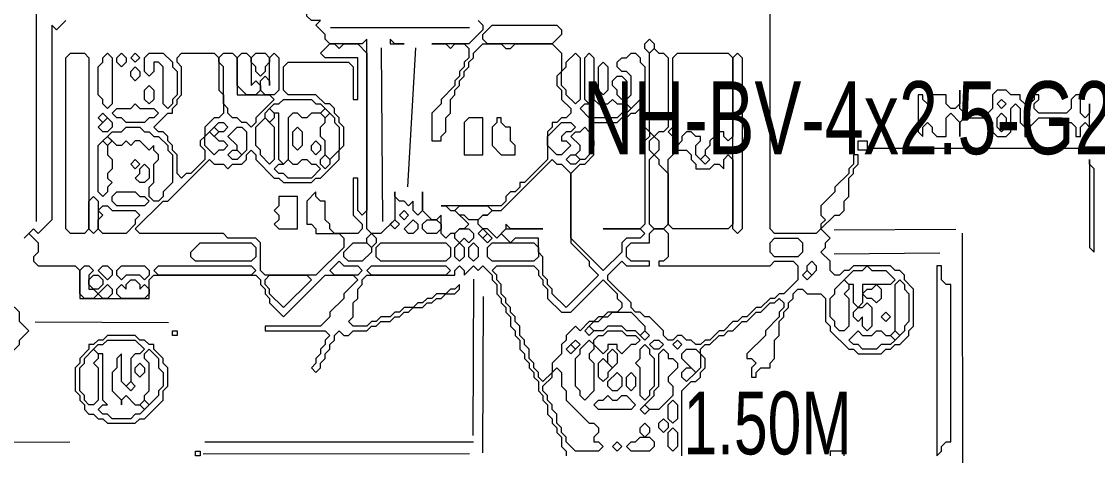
# Model space of a CAD drawing. Extents: x 10 to 1981, y 11 to 1392.
# Drawn here: x 1271.4 to 1503.7, y 597 to 690.8 of the extents above; entities that cross this region are included whole.
import ezdxf

# ---------------------------------------------------------------- set-up
doc = ezdxf.new("R2010")
doc.units = 0
for name, color, linetype, lineweight in [('OCR_TEXT', 6, 'Continuous', 0), ('TRACE_CURVE', 6, 'Continuous', 0), ('TRACE_STRAIGHT', 5, 'Continuous', 0), ('TRACE_TEXT_SYMBOL', 6, 'Continuous', 0)]:
    doc.layers.add(name, color=color, linetype=linetype, lineweight=lineweight)
doc.styles.add('wqy-unicode', font='wqy-unicode.lff')

msp = doc.modelspace()

# ---------------------------------------------------------------- linework, layer by layer
at = {"layer": 'TRACE_CURVE', "color": 6}
for points in [[(1346, 646), (1346, 687), (1345, 686), (1338, 686), (1337, 687), (1337, 688), (1335, 690), (1336, 691), (1334, 691), (1333, 692), (1333, 704)], [(1451, 658), (1451, 659), (1452, 660), (1452, 662), (1451, 662), (1451, 660), (1450, 659), (1450, 658), (1447, 655), (1447, 654), (1444, 651), (1444, 649), (1445, 648), (1444, 647), (1444, 646), (1443, 645), (1434, 645), (1433, 646), (1433, 699)], [(1281, 691), (1279, 689), (1278, 690), (1278, 648), (1275, 645), (1274, 646), (1272, 644), (1273, 645), (1275, 643), (1275, 641), (1274, 640), (1274, 639), (1275, 638), (1283, 638), (1284, 637), (1284, 631), (1299, 631), (1299, 635), (1300, 636), (1322, 636), (1323, 635), (1323, 634)], [(1370, 691), (1371, 690), (1371, 689), (1368, 686), (1360, 686), (1363, 686), (1364, 685), (1365, 686), (1367, 686), (1368, 685), (1368, 683), (1367, 682), (1367, 681), (1366, 680), (1366, 679), (1365, 678), (1365, 677), (1362, 674), (1362, 673), (1360, 671), (1360, 665), (1362, 665), (1362, 666), (1363, 667), (1363, 670), (1364, 671), (1364, 674), (1365, 675), (1365, 676), (1366, 677), (1366, 678), (1367, 679)], [(1338, 686), (1339, 686), (1340, 685), (1341, 686), (1344, 686), (1346, 684), (1346, 650), (1345, 649), (1344, 650), (1344, 657), (1343, 657), (1343, 649), (1345, 647), (1345, 646), (1344, 645), (1339, 645), (1338, 646), (1338, 647), (1337, 648), (1337, 652), (1336, 652), (1335, 653), (1335, 654), (1333, 652), (1333, 647), (1334, 647), (1335, 646), (1335, 645), (1340, 645), (1341, 644), (1341, 642), (1335, 636), (1324, 636), (1323, 637), (1323, 643), (1322, 644), (1316, 644), (1315, 645), (1297, 645), (1296, 646), (1302, 652), (1303, 652), (1312, 661), (1313, 660), (1315, 660), (1316, 659), (1317, 660), (1319, 660), (1320, 661), (1320, 662), (1321, 663), (1322, 662), (1322, 661), (1326, 657), (1327, 657), (1328, 656), (1334, 656), (1335, 657), (1336, 657), (1340, 661), (1340, 663), (1341, 664), (1341, 668), (1340, 669)], [(1340, 669), (1340, 670), (1339, 671), (1339, 672), (1338, 673), (1337, 673), (1335, 675), (1329, 675), (1328, 676), (1328, 681), (1329, 682), (1342, 682), (1343, 681), (1343, 674), (1344, 674), (1344, 683), (1337, 683), (1336, 684), (1338, 686)], [(1367, 679), (1367, 680), (1368, 681), (1368, 682), (1369, 683), (1369, 684), (1371, 686), (1375, 686), (1376, 685), (1377, 685), (1378, 686), (1386, 686), (1388, 684), (1388, 680), (1387, 679), (1387, 677), (1388, 676), (1388, 674), (1390, 672), (1390, 671), (1389, 670), (1388, 670), (1387, 669), (1386, 669), (1386, 668), (1385, 667), (1385, 661), (1380, 656), (1379, 656), (1379, 655), (1378, 654), (1377, 654), (1376, 653), (1376, 652), (1375, 651), (1362, 651), (1363, 651), (1364, 650), (1365, 650), (1368, 647), (1367, 646), (1366, 646), (1365, 645), (1364, 645), (1363, 644), (1362, 645), (1362, 649), (1361, 648), (1360, 648), (1358, 650), (1358, 654), (1358, 650), (1357, 649), (1356, 650), (1356, 652), (1355, 651), (1354, 652), (1353, 652), (1352, 653), (1352, 654), (1352, 648), (1349, 645), (1347, 645), (1346, 646)], [(1428, 618), (1429, 618), (1430, 617), (1429, 616), (1429, 614), (1430, 614), (1430, 615), (1431, 616), (1433, 616), (1433, 617), (1434, 618), (1434, 622), (1435, 623), (1435, 626), (1436, 627), (1436, 628), (1437, 629), (1437, 630), (1438, 631), (1438, 632), (1439, 633), (1440, 633), (1441, 632), (1444, 632), (1445, 631), (1445, 626), (1446, 625), (1446, 624), (1450, 620), (1451, 620), (1452, 619), (1457, 619), (1458, 620), (1459, 620), (1460, 621), (1461, 621), (1463, 623), (1463, 624), (1464, 625), (1464, 633), (1462, 635), (1462, 636), (1461, 637), (1460, 637), (1459, 638), (1451, 638), (1450, 637), (1449, 637), (1448, 636), (1447, 636), (1446, 637), (1446, 639), (1444, 641), (1445, 642), (1445, 643), (1446, 644), (1444, 646), (1447, 649), (1448, 649), (1449, 650), (1449, 652), (1450, 653), (1450, 657), (1451, 658)], [(1358, 630), (1357, 630), (1356, 629), (1354, 629), (1353, 628), (1352, 628), (1351, 627), (1349, 627), (1348, 626), (1347, 626), (1346, 625), (1343, 625), (1342, 626), (1343, 627), (1343, 630), (1344, 631), (1344, 633), (1345, 634), (1345, 635), (1346, 636), (1365, 636), (1365, 637), (1366, 638), (1367, 637), (1367, 636), (1369, 638), (1370, 637), (1371, 638), (1373, 636), (1373, 635), (1374, 634), (1374, 632), (1375, 631), (1375, 630), (1376, 629), (1376, 628), (1377, 627), (1377, 625), (1378, 624), (1378, 623), (1379, 622), (1379, 620), (1380, 619), (1380, 618), (1381, 617), (1381, 616), (1382, 615), (1382, 614), (1383, 613), (1383, 611), (1384, 610), (1384, 609), (1385, 608), (1385, 606), (1386, 605), (1386, 604), (1387, 603), (1387, 602), (1388, 601), (1388, 599), (1389, 598), (1389, 597)], [(1469, 597), (1470, 598), (1470, 599), (1471, 600), (1472, 600), (1472, 634), (1471, 634), (1470, 635), (1470, 638), (1469, 638), (1469, 597)], [(1323, 634), (1324, 633), (1324, 632), (1325, 631), (1325, 630), (1328, 627), (1337, 636), (1343, 636), (1344, 635), (1341, 632), (1341, 631), (1338, 628), (1338, 627), (1336, 625), (1324, 625), (1324, 624), (1337, 624), (1338, 623), (1337, 622), (1337, 621), (1336, 620), (1336, 619), (1335, 618), (1335, 617), (1334, 616), (1335, 615), (1336, 616), (1336, 617), (1337, 618), (1337, 619), (1338, 620), (1338, 621), (1339, 622), (1339, 623), (1340, 624), (1341, 623), (1342, 623), (1343, 624), (1346, 624), (1347, 625), (1348, 625), (1349, 626), (1351, 626), (1352, 627), (1353, 627), (1354, 628), (1355, 628), (1356, 629), (1358, 629), (1359, 630), (1360, 630), (1361, 631), (1362, 631), (1363, 632), (1365, 632), (1366, 633), (1366, 634), (1365, 633), (1364, 633), (1363, 632), (1361, 632), (1360, 631), (1359, 631), (1358, 630)], [(1414, 597), (1414, 611), (1416, 613), (1417, 613), (1418, 614), (1418, 615), (1419, 616), (1419, 618), (1418, 619), (1418, 620), (1419, 621), (1420, 621), (1422, 623), (1423, 623), (1424, 624), (1425, 624), (1427, 626), (1428, 626), (1430, 628), (1431, 628), (1433, 630), (1434, 630), (1435, 631), (1436, 630), (1436, 629), (1435, 628), (1435, 627), (1432, 624), (1432, 623), (1428, 619), (1428, 618)], [(1449, 597), (1449, 598), (1446, 598), (1446, 597)]]:
    msp.add_lwpolyline(points, dxfattribs=at)
for points in [[(1373, 690), (1387, 690), (1388, 689), (1388, 688), (1386, 686), (1372, 686), (1371, 687), (1371, 688)], [(1406, 686), (1407, 687), (1408, 686), (1408, 685), (1407, 684), (1406, 685)], [(1281, 683), (1282, 684), (1285, 684), (1286, 683), (1286, 646), (1285, 645), (1282, 645), (1281, 646)], [(1289, 683), (1290, 684), (1291, 683), (1291, 673), (1290, 672), (1289, 673), (1289, 674), (1288, 675), (1288, 681), (1289, 682)], [(1292, 683), (1293, 684), (1294, 683), (1294, 682), (1293, 681), (1292, 682)], [(1295, 683), (1296, 684), (1297, 683), (1296, 682)], [(1298, 683), (1299, 684), (1302, 684), (1304, 682), (1304, 681), (1305, 680), (1305, 675), (1304, 674), (1304, 673), (1303, 672), (1302, 673), (1302, 681), (1301, 682), (1300, 682), (1300, 680), (1299, 679), (1298, 680)], [(1305, 683), (1306, 684), (1313, 684), (1314, 683), (1314, 676), (1315, 675), (1315, 671), (1314, 670), (1313, 670), (1311, 668), (1311, 666), (1310, 665), (1310, 664), (1311, 663), (1311, 661), (1308, 658), (1307, 658), (1306, 657), (1305, 658), (1305, 662), (1304, 663), (1304, 664), (1303, 665), (1303, 666), (1302, 667), (1301, 667), (1300, 668), (1303, 671), (1304, 671), (1304, 672), (1305, 673), (1305, 674), (1306, 675), (1306, 681), (1305, 682)], [(1314, 683), (1315, 684), (1317, 684), (1318, 683), (1318, 675), (1325, 675), (1326, 674), (1322, 670), (1322, 669), (1321, 668), (1320, 669), (1319, 669), (1318, 670), (1317, 670), (1316, 671), (1316, 672), (1315, 673), (1315, 681), (1314, 682)], [(1318, 683), (1319, 684), (1320, 684), (1321, 683), (1321, 677), (1322, 678), (1323, 677), (1323, 676), (1322, 675), (1320, 675), (1318, 677)], [(1321, 683), (1322, 684), (1324, 684), (1325, 683), (1325, 682), (1324, 681), (1324, 680), (1323, 679), (1322, 680), (1322, 681), (1321, 682)], [(1325, 683), (1326, 684), (1327, 683), (1327, 676), (1326, 675), (1324, 675), (1323, 676), (1323, 678), (1324, 679), (1325, 678), (1325, 677)], [(1391, 684), (1392, 683), (1392, 674), (1391, 673), (1389, 675), (1389, 676), (1388, 677), (1388, 680), (1389, 681), (1389, 682)], [(1393, 683), (1394, 684), (1395, 683), (1395, 674), (1394, 673), (1393, 674)], [(1402, 683), (1403, 684), (1404, 684), (1405, 683), (1405, 682), (1406, 681), (1406, 676), (1405, 675), (1405, 674), (1403, 672), (1402, 673), (1402, 674), (1403, 675), (1403, 679), (1402, 680), (1401, 680), (1400, 681), (1400, 682), (1401, 683)], [(1407, 684), (1408, 685), (1409, 684), (1410, 684), (1411, 683), (1411, 668), (1410, 667), (1409, 667), (1408, 666), (1407, 667)], [(1412, 683), (1413, 684), (1424, 684), (1425, 683), (1425, 666), (1424, 665), (1423, 666), (1423, 667), (1421, 667), (1421, 666), (1420, 665), (1420, 664), (1419, 663), (1419, 662), (1418, 661), (1417, 662), (1417, 664), (1418, 665), (1418, 666), (1417, 666), (1416, 667), (1415, 667), (1414, 666), (1414, 665), (1413, 664), (1412, 665), (1412, 666), (1411, 667), (1412, 668)], [(1425, 683), (1426, 684), (1427, 683), (1427, 646), (1426, 645), (1425, 646)], [(1295, 680), (1296, 681), (1297, 680), (1297, 679), (1296, 678), (1295, 679)], [(1396, 681), (1397, 682), (1398, 681), (1398, 676), (1397, 675), (1396, 676)], [(1399, 678), (1400, 679), (1401, 679), (1402, 678), (1402, 675), (1401, 674), (1400, 675), (1400, 676), (1399, 677)], [(1298, 676), (1299, 677), (1300, 676), (1300, 674), (1299, 673), (1298, 674)], [(1327, 673), (1328, 674), (1334, 674), (1335, 673), (1336, 673), (1337, 672), (1336, 671), (1334, 671), (1333, 670), (1332, 670), (1331, 671), (1330, 671), (1329, 670), (1329, 661), (1328, 660), (1327, 661), (1327, 671), (1326, 671), (1325, 672), (1326, 673)], [(1394, 673), (1395, 674), (1396, 673), (1398, 673), (1399, 674), (1400, 673), (1402, 673), (1403, 672), (1402, 671), (1401, 671), (1400, 670), (1394, 670), (1392, 672), (1393, 673)], [(1295, 672), (1296, 673), (1297, 672), (1300, 672), (1301, 671), (1300, 670), (1299, 670), (1298, 669), (1294, 669), (1293, 670), (1292, 670), (1291, 671), (1292, 672)], [(1324, 671), (1325, 672), (1326, 671), (1326, 670), (1325, 669), (1324, 670)], [(1336, 671), (1337, 672), (1338, 671), (1337, 670)], [(1404, 671), (1405, 672), (1406, 671), (1406, 668), (1407, 667), (1407, 666), (1406, 665), (1406, 647), (1405, 646), (1397, 646), (1405, 646), (1406, 645), (1405, 644), (1402, 644), (1401, 643), (1401, 641), (1397, 637), (1390, 644), (1390, 658), (1392, 660), (1393, 660), (1395, 662), (1395, 667), (1394, 668), (1395, 669), (1400, 669), (1401, 670), (1402, 670), (1403, 671)], [(1288, 670), (1289, 671), (1290, 670), (1289, 669)], [(1290, 670), (1291, 669), (1291, 668), (1290, 667), (1289, 667), (1288, 668)], [(1313, 668), (1314, 669), (1315, 669), (1316, 668), (1315, 667), (1314, 667)], [(1324, 670), (1326, 668), (1326, 661), (1325, 660), (1323, 662), (1323, 663), (1322, 664), (1322, 668)], [(1337, 670), (1338, 671), (1339, 670), (1339, 669), (1340, 668), (1340, 663), (1338, 661), (1337, 662), (1337, 665), (1336, 666), (1336, 668), (1337, 669)], [(1388, 669), (1390, 669), (1391, 668), (1390, 667), (1389, 667), (1388, 666), (1388, 665), (1389, 665), (1390, 664), (1388, 662), (1387, 662), (1385, 664), (1385, 666)], [(1293, 667), (1294, 668), (1297, 668), (1298, 667), (1299, 667), (1300, 666), (1301, 666), (1303, 664), (1303, 663), (1304, 662), (1304, 656), (1302, 654), (1302, 653), (1301, 652), (1300, 652), (1299, 653), (1299, 655), (1300, 656), (1300, 660), (1301, 661), (1301, 662), (1300, 663), (1300, 664), (1299, 663), (1297, 665), (1296, 665), (1295, 664), (1294, 665), (1293, 664), (1292, 664), (1290, 666), (1291, 667)], [(1311, 666), (1312, 667), (1314, 665), (1315, 665), (1316, 664), (1315, 663), (1314, 663), (1313, 662), (1311, 664)], [(1312, 667), (1313, 668), (1314, 667), (1313, 666)], [(1318, 668), (1319, 668), (1320, 667), (1320, 663), (1319, 662), (1318, 663), (1318, 664), (1316, 666)], [(1330, 667), (1331, 668), (1332, 667), (1332, 664), (1331, 663), (1330, 664)], [(1392, 667), (1393, 668), (1394, 667), (1394, 666), (1395, 665), (1395, 664), (1394, 663), (1394, 662), (1393, 661), (1392, 661), (1391, 662), (1392, 663), (1392, 664), (1390, 666), (1391, 667)], [(1288, 664), (1289, 665), (1290, 664), (1290, 662), (1291, 661), (1291, 659), (1290, 658), (1290, 657), (1291, 656), (1290, 655), (1290, 654), (1289, 653), (1288, 654)], [(1289, 665), (1290, 666), (1291, 665), (1290, 664)], [(1334, 664), (1335, 665), (1336, 664), (1336, 663), (1335, 662), (1334, 663)], [(1407, 665), (1408, 666), (1409, 665), (1409, 663), (1408, 662), (1407, 663)], [(1316, 662), (1317, 663), (1318, 663), (1319, 662), (1318, 661), (1317, 661)], [(1336, 661), (1337, 662), (1338, 661), (1338, 660), (1337, 659), (1336, 660)], [(1389, 661), (1390, 662), (1391, 662), (1392, 661), (1391, 660), (1390, 660)], [(1407, 661), (1408, 662), (1409, 661), (1409, 660), (1411, 658), (1411, 647), (1410, 646), (1408, 646), (1407, 647)], [(1413, 663), (1415, 663), (1416, 662), (1416, 661), (1417, 660), (1417, 659), (1420, 659), (1421, 660), (1422, 660), (1423, 659), (1423, 661), (1424, 662), (1425, 661), (1425, 647), (1424, 646), (1412, 646), (1411, 647), (1411, 661)], [(1418, 661), (1419, 662), (1420, 661), (1419, 660)], [(1295, 660), (1296, 661), (1297, 660), (1296, 659)], [(1297, 659), (1298, 660), (1299, 659), (1299, 657), (1298, 656), (1297, 656), (1296, 657), (1297, 658)], [(1328, 660), (1329, 661), (1330, 660), (1331, 660), (1332, 661), (1333, 661), (1334, 660), (1335, 660), (1336, 659), (1334, 657), (1329, 657), (1328, 658), (1327, 658), (1326, 659), (1327, 660)], [(1386, 661), (1387, 660), (1388, 660), (1390, 658), (1390, 643), (1394, 639), (1394, 638), (1396, 636), (1389, 629), (1386, 632), (1386, 633), (1385, 634), (1385, 635), (1384, 636), (1384, 640), (1383, 641), (1383, 644), (1378, 644), (1377, 643), (1375, 645), (1376, 646), (1384, 646), (1377, 646), (1376, 647), (1376, 646), (1374, 644), (1372, 646), (1371, 646), (1370, 647), (1370, 648), (1371, 649), (1372, 649), (1373, 650), (1375, 650)], [(1286, 652), (1287, 653), (1288, 652), (1288, 646), (1287, 645), (1286, 646)], [(1291, 653), (1292, 654), (1296, 654), (1297, 653), (1298, 653), (1299, 652), (1298, 651), (1292, 651), (1291, 652)], [(1288, 650), (1289, 651), (1290, 651), (1291, 650), (1296, 650), (1297, 649), (1296, 648), (1296, 647), (1294, 645), (1289, 645), (1288, 646), (1288, 648), (1289, 649)], [(1365, 650), (1366, 651), (1372, 651), (1373, 650), (1372, 649), (1371, 649), (1370, 648), (1368, 648), (1367, 649), (1366, 649)], [(1351, 647), (1352, 648), (1353, 647), (1352, 646)], [(1353, 649), (1354, 650), (1355, 649), (1354, 648)], [(1356, 648), (1357, 647), (1357, 646), (1356, 645), (1355, 645), (1354, 646)], [(1358, 647), (1359, 648), (1361, 648), (1362, 647), (1362, 646), (1361, 645), (1359, 645), (1358, 646)], [(1365, 645), (1366, 646), (1368, 646), (1369, 645), (1369, 644), (1368, 643), (1367, 644), (1366, 643), (1365, 644)], [(1370, 645), (1371, 646), (1372, 645), (1371, 644)], [(1407, 645), (1408, 646), (1410, 646), (1411, 645), (1411, 640), (1410, 639), (1409, 639), (1409, 638), (1433, 638), (1434, 639), (1438, 639), (1439, 638), (1439, 635), (1436, 632), (1435, 632), (1434, 631), (1433, 631), (1431, 629), (1430, 629), (1428, 627), (1427, 627), (1426, 626), (1425, 626), (1423, 624), (1422, 624), (1420, 622), (1419, 622), (1418, 621), (1417, 621), (1416, 622), (1415, 622), (1414, 623), (1413, 623), (1412, 622), (1411, 622), (1410, 623), (1410, 624), (1407, 627), (1406, 627), (1405, 628), (1404, 628), (1403, 629), (1403, 630), (1398, 635), (1398, 636), (1401, 639), (1402, 638), (1407, 638), (1407, 639), (1403, 639), (1402, 640), (1402, 642), (1403, 643), (1407, 643)], [(1346, 644), (1347, 645), (1348, 644), (1348, 643), (1347, 642), (1346, 643)], [(1371, 644), (1372, 645), (1373, 644), (1372, 643)], [(1433, 643), (1434, 644), (1439, 644), (1440, 643), (1440, 641), (1439, 640), (1434, 640), (1433, 641)], [(1310, 643), (1321, 643), (1322, 642), (1322, 640), (1321, 639), (1309, 639), (1308, 640), (1308, 641)], [(1343, 643), (1346, 643), (1347, 642), (1347, 641), (1345, 639), (1342, 639), (1341, 640), (1341, 641)], [(1348, 642), (1349, 643), (1363, 643), (1364, 642), (1364, 640), (1363, 639), (1349, 639), (1348, 640)], [(1365, 642), (1366, 643), (1367, 642), (1367, 640), (1366, 639), (1365, 640)], [(1368, 642), (1369, 643), (1370, 642), (1370, 640), (1369, 639), (1368, 640)], [(1372, 642), (1373, 643), (1382, 643), (1383, 642), (1383, 640), (1382, 639), (1373, 639), (1372, 640)], [(1340, 639), (1341, 638), (1344, 638), (1345, 637), (1344, 636), (1339, 636), (1338, 637)], [(1441, 638), (1442, 639), (1443, 638), (1443, 637), (1442, 636), (1441, 637)], [(1284, 637), (1285, 638), (1286, 638), (1287, 637), (1286, 636), (1286, 633), (1287, 633), (1288, 632), (1287, 631), (1285, 631), (1284, 632)], [(1288, 637), (1289, 638), (1290, 638), (1291, 637), (1291, 636), (1290, 635)], [(1292, 637), (1293, 638), (1298, 638), (1299, 637), (1299, 636), (1298, 635), (1297, 636), (1294, 636), (1293, 635), (1292, 636)], [(1300, 637), (1301, 638), (1321, 638), (1322, 637), (1321, 636), (1301, 636)], [(1346, 637), (1347, 638), (1363, 638), (1364, 637), (1363, 636), (1347, 636)], [(1373, 637), (1374, 638), (1382, 638), (1383, 637), (1383, 636), (1384, 635), (1384, 634), (1385, 633), (1385, 631), (1388, 628), (1390, 628), (1397, 635), (1400, 632), (1400, 631), (1401, 630), (1401, 629), (1400, 628), (1398, 628), (1397, 627), (1396, 627), (1395, 626), (1394, 626), (1392, 624), (1391, 625), (1389, 623), (1389, 622), (1388, 621), (1388, 619), (1386, 617), (1386, 615), (1384, 613), (1383, 614), (1383, 615), (1382, 616), (1382, 617), (1381, 618), (1381, 620), (1380, 621), (1380, 622), (1379, 623), (1379, 625), (1378, 626), (1378, 627), (1377, 628), (1377, 629), (1376, 630), (1376, 631), (1375, 632), (1375, 634), (1374, 635), (1374, 636)], [(1440, 636), (1441, 637), (1442, 636), (1441, 635)], [(1453, 637), (1454, 638), (1455, 637), (1458, 637), (1460, 635), (1459, 634), (1453, 634), (1453, 630), (1452, 629), (1451, 630), (1451, 634), (1450, 634), (1449, 635), (1451, 637)], [(1286, 635), (1287, 636), (1288, 636), (1289, 635), (1289, 634), (1288, 633), (1287, 633), (1286, 634)], [(1294, 634), (1295, 635), (1296, 635), (1297, 634), (1297, 633), (1298, 634), (1299, 633), (1299, 632), (1298, 631), (1293, 631), (1292, 632), (1292, 633), (1293, 634), (1294, 633)], [(1324, 635), (1325, 636), (1333, 636), (1334, 635), (1328, 629), (1325, 632), (1325, 633), (1324, 634)], [(1449, 635), (1450, 634), (1450, 633), (1449, 632), (1450, 631), (1450, 625), (1449, 624), (1448, 624), (1447, 625), (1447, 626), (1446, 627), (1446, 631), (1447, 632), (1447, 633)], [(1460, 634), (1461, 635), (1462, 634), (1462, 633), (1463, 632), (1463, 626), (1462, 625), (1462, 624), (1461, 623), (1460, 624)], [(1290, 634), (1291, 633), (1291, 632), (1290, 631), (1289, 631), (1288, 632)], [(1455, 633), (1456, 634), (1457, 633), (1457, 631), (1456, 630), (1455, 631), (1454, 631), (1453, 632), (1454, 633)], [(1453, 629), (1454, 630), (1455, 629), (1455, 625), (1454, 624), (1453, 625), (1453, 627), (1452, 626), (1451, 627), (1451, 628), (1452, 629)], [(1398, 627), (1399, 628), (1403, 628), (1406, 625), (1406, 624), (1405, 623), (1404, 624), (1402, 624), (1401, 625), (1398, 625), (1397, 624), (1395, 624), (1394, 625), (1395, 626), (1396, 626), (1397, 627)], [(1457, 627), (1458, 628), (1459, 627), (1458, 626)], [(1393, 624), (1394, 625), (1395, 624), (1394, 623)], [(1397, 623), (1398, 624), (1401, 624), (1402, 623), (1404, 623), (1405, 622), (1404, 621), (1403, 621), (1401, 619), (1400, 620), (1400, 621), (1398, 621), (1398, 620), (1397, 619), (1395, 621), (1395, 622), (1396, 623)], [(1405, 623), (1406, 624), (1407, 623), (1406, 622)], [(1452, 624), (1453, 623), (1455, 623), (1456, 624), (1457, 624), (1458, 623), (1459, 623), (1460, 622), (1459, 621), (1457, 621), (1456, 620), (1453, 620), (1452, 621), (1451, 621), (1450, 622)], [(1459, 623), (1460, 624), (1461, 623), (1460, 622)], [(1389, 620), (1390, 621), (1391, 620), (1390, 619)], [(1390, 621), (1391, 622), (1392, 621), (1391, 620)], [(1394, 622), (1395, 621), (1395, 620), (1394, 619), (1394, 618), (1395, 617), (1395, 611), (1393, 609), (1392, 610), (1392, 611), (1391, 612), (1391, 618), (1392, 619), (1392, 620)], [(1405, 620), (1406, 621), (1407, 620), (1407, 619), (1408, 618), (1408, 612), (1407, 611), (1407, 610), (1406, 609), (1405, 610), (1405, 616), (1404, 617), (1405, 618)], [(1407, 621), (1408, 622), (1409, 622), (1410, 621), (1409, 620), (1408, 620)], [(1412, 621), (1413, 622), (1414, 621), (1413, 620)], [(1396, 617), (1397, 618), (1399, 616), (1398, 615), (1398, 614), (1397, 613), (1396, 614)], [(1398, 619), (1399, 620), (1400, 619), (1400, 617), (1399, 616), (1398, 617)], [(1409, 619), (1410, 620), (1411, 619), (1411, 618), (1412, 618), (1413, 617), (1413, 616), (1411, 614), (1411, 613), (1412, 612), (1412, 610), (1409, 607), (1407, 607), (1406, 608), (1408, 610), (1408, 611), (1409, 612)], [(1414, 619), (1415, 620), (1417, 620), (1418, 619), (1418, 616), (1417, 615), (1414, 618)], [(1386, 615), (1387, 616), (1388, 615), (1388, 612), (1389, 611), (1389, 609), (1394, 604), (1395, 604), (1396, 603), (1396, 602), (1395, 601), (1395, 600), (1396, 600), (1397, 599), (1396, 598), (1391, 598), (1389, 600), (1389, 601), (1388, 602), (1388, 603), (1387, 604), (1387, 606), (1386, 607), (1386, 608), (1385, 609), (1385, 610), (1384, 611), (1384, 612), (1386, 614)], [(1414, 615), (1415, 616), (1416, 616), (1417, 615), (1415, 613), (1414, 614)], [(1400, 615), (1401, 614), (1401, 612), (1400, 611), (1399, 611), (1398, 612), (1398, 613)], [(1402, 614), (1403, 615), (1404, 614), (1404, 612), (1403, 611), (1402, 612)], [(1397, 609), (1398, 610), (1399, 609), (1400, 609), (1401, 610), (1402, 610), (1404, 608), (1403, 607), (1396, 607), (1395, 608), (1396, 609)], [(1411, 608), (1412, 609), (1413, 608), (1413, 605), (1412, 604), (1411, 605)], [(1405, 607), (1406, 608), (1407, 607), (1406, 606)], [(1405, 603), (1406, 604), (1407, 603), (1407, 602), (1406, 601), (1405, 602)], [(1409, 604), (1410, 605), (1411, 604), (1411, 603), (1410, 602), (1409, 603)], [(1411, 602), (1412, 603), (1413, 602), (1413, 599), (1412, 598), (1411, 599)], [(1399, 599), (1400, 600), (1401, 599), (1400, 598)], [(1404, 600), (1405, 601), (1407, 601), (1408, 600), (1408, 599), (1407, 598), (1403, 598), (1402, 599), (1403, 600)]]:
    msp.add_lwpolyline(points, close=True, dxfattribs=at)
at = {"layer": 'TRACE_STRAIGHT', "color": 5}
for p, q in [((1274.54, 785.13), (1274.63, 647.62)), ((1338.12, 689.53), (1368.12, 689.51)), ((1354.85, 655.1), (1356.57, 685.14)), ((1349.08, 685.13), (1349.38, 647.62)), ((1454.38, 663.42), (1500.63, 663.44)), ((1446.87, 645.79), (1473.13, 645.94)), ((1474.51, 645.12), (1474.77, 457.62)), ((1446.87, 640.64), (1469.64, 640.84)), ((1368.91, 601.38), (1369.05, 635.13)), ((1371.03, 597.62), (1371.16, 631.38)), ((1274.37, 625.9), (1303.13, 625.79)), ((1235.62, 599.91), (1281.88, 599.97)), ((1311, 600), (1369, 600)), ((1310.63, 597.4), (1368.13, 597.51))]:
    msp.add_line(p, q, dxfattribs=at)
at = {"layer": 'TRACE_TEXT_SYMBOL', "color": 6}
for points in [[(1351, 687), (1351, 686), (1354, 686), (1352, 686)], [(1482, 673), (1483, 674), (1484, 673), (1483, 672)], [(1368, 670), (1367, 669), (1367, 662), (1371, 662), (1371, 670)], [(1374, 670), (1374, 669), (1373, 668), (1373, 664), (1375, 662), (1378, 662), (1378, 664), (1377, 665), (1377, 668), (1376, 668), (1375, 669), (1375, 670)], [(1482, 670), (1483, 671), (1484, 670), (1484, 668), (1483, 667), (1482, 668)], [(1452, 665), (1454, 665), (1454, 663), (1452, 663)], [(1502, 661), (1502, 642), (1503, 641), (1503, 659), (1502, 660)], [(1327, 653), (1327, 651), (1326, 650), (1327, 649), (1327, 648), (1326, 647), (1327, 646), (1331, 646), (1331, 653)], [(1266, 630), (1265, 629), (1264, 629), (1261, 626), (1261, 625), (1260, 624), (1252, 624), (1253, 623), (1261, 623), (1262, 622), (1262, 621), (1264, 619), (1269, 619), (1271, 621), (1271, 622), (1273, 624), (1271, 626), (1271, 628), (1270, 629), (1269, 629), (1268, 628)], [(1290, 623), (1289, 622), (1288, 622), (1287, 621), (1286, 621), (1286, 620), (1284, 618), (1284, 617), (1283, 616), (1283, 611), (1284, 610), (1284, 609), (1285, 608), (1285, 607), (1286, 606), (1287, 606), (1288, 605), (1289, 605), (1290, 604), (1296, 604), (1297, 605), (1298, 605), (1302, 609), (1302, 611), (1303, 612), (1303, 616), (1302, 617), (1302, 618), (1300, 620), (1300, 621), (1299, 621), (1298, 622), (1297, 622), (1296, 623)], [(1304, 624), (1305, 624), (1305, 623), (1304, 623)], [(1289, 621), (1290, 622), (1296, 622), (1298, 620), (1297, 619), (1296, 619), (1295, 618), (1295, 613), (1294, 612), (1293, 613), (1293, 619), (1292, 618), (1292, 616), (1291, 615), (1291, 611), (1293, 609), (1293, 608), (1293, 609), (1294, 610), (1296, 608), (1297, 608), (1298, 607), (1297, 606), (1296, 606), (1295, 605), (1291, 605), (1290, 606), (1289, 606), (1288, 607), (1289, 608), (1290, 608), (1289, 609), (1289, 619), (1288, 619), (1287, 620), (1288, 621)], [(1287, 620), (1288, 619), (1288, 618), (1287, 617), (1288, 616), (1288, 609), (1287, 608), (1286, 608), (1285, 609), (1285, 610), (1284, 611), (1284, 616), (1285, 617), (1285, 618)], [(1298, 619), (1299, 620), (1301, 618), (1301, 616), (1302, 615), (1302, 612), (1301, 611), (1301, 610), (1299, 608), (1298, 609), (1298, 610), (1299, 611), (1299, 617), (1298, 618)], [(1296, 616), (1297, 617), (1298, 616), (1298, 615), (1297, 614), (1296, 615)], [(1294, 612), (1295, 613), (1296, 612), (1295, 611)], [(1297, 608), (1298, 609), (1299, 608), (1298, 607)], [(1309, 598), (1310, 598), (1310, 597), (1309, 597)]]:
    msp.add_lwpolyline(points, close=True, dxfattribs=at)
for points in [[(1474, 676), (1474, 673), (1473, 672), (1472, 672), (1471, 673), (1471, 675), (1468, 675), (1468, 674), (1467, 673), (1466, 674), (1466, 675), (1465, 675), (1465, 667), (1466, 666), (1466, 668), (1467, 669), (1468, 668), (1468, 667), (1469, 666), (1471, 666), (1471, 670), (1472, 671), (1474, 669), (1474, 666), (1474, 669), (1475, 670), (1480, 670), (1481, 669), (1481, 667), (1482, 666), (1484, 666), (1485, 667), (1485, 672), (1486, 673), (1487, 672), (1487, 669), (1488, 668), (1488, 666), (1489, 666), (1489, 668), (1491, 670), (1496, 670), (1497, 669), (1498, 669), (1499, 668), (1499, 666), (1500, 666), (1500, 668), (1501, 669), (1502, 668), (1502, 667), (1502, 673), (1502, 671), (1501, 670), (1500, 671), (1500, 675), (1499, 675), (1498, 674), (1498, 672), (1497, 671), (1491, 671), (1490, 672), (1490, 673), (1491, 674)], [(1491, 674), (1491, 675), (1490, 675), (1490, 674), (1489, 673), (1488, 673), (1487, 674), (1487, 675), (1485, 675), (1484, 676), (1482, 676), (1481, 675), (1481, 672), (1480, 671), (1475, 671), (1474, 672), (1474, 676)]]:
    msp.add_lwpolyline(points, dxfattribs=at)

# ---------------------------------------------------------------- texts
at = {"layer": 'OCR_TEXT', "color": 6, "style": 'wqy-unicode', "width": 0.72}
for s, height, p in [('NH-BV-4x2.5-G20.WC消火检启采载路', 15.748, (1392.59, 662.15)), ('1.50M', 13.563, (1414.33, 597.29))]:
    msp.add_text(s, height=height, dxfattribs=at).set_placement(p)

doc.saveas('drawing.dxf')
